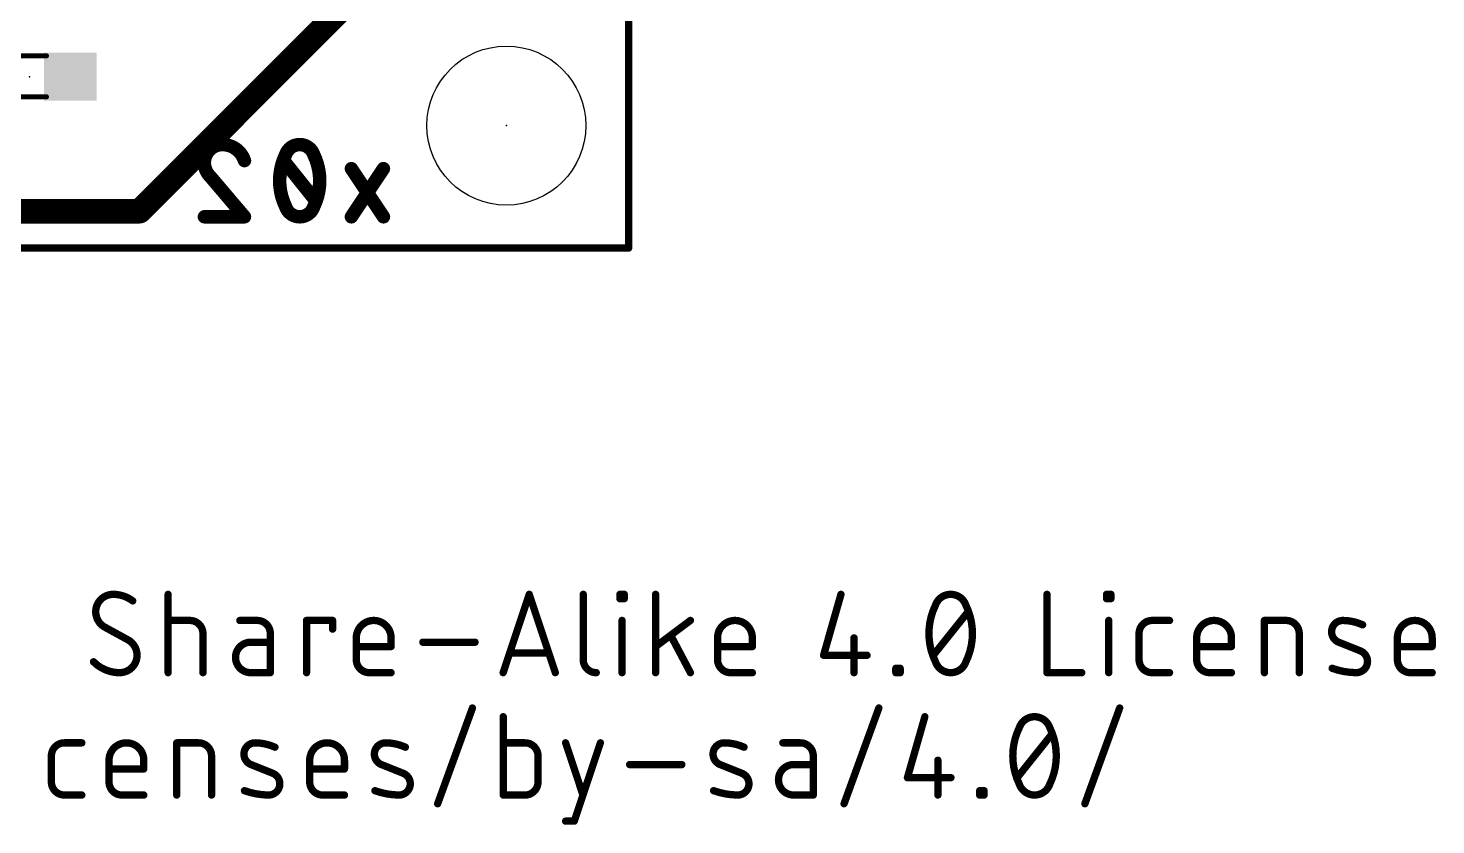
# Model space of a CAD drawing. Extents: x -15.2 to 71.4, y -14.5 to 36.9.
# Drawn here: x 42.14 to 71.38, y -11.97 to 4.56 of the extents above; entities that cross this region are included whole.
import ezdxf

# ---------------------------------------------------------------- set-up
doc = ezdxf.new("R2010")
doc.units = 0
for name, color, linetype in [('1', 12, 'CONTINUOUS'), ('16', 132, 'CONTINUOUS'), ('20', 31, 'CONTINUOUS'), ('23', 53, 'CONTINUOUS'), ('51', 53, 'CONTINUOUS')]:
    doc.layers.add(name, color=color, linetype=linetype)

# ---------------------------------------------------------------- blocks, each defined once
blk = doc.blocks.new('RECT')
blk.add_solid([(-0.5, -0.5), (0.5, -0.5), (-0.5, 0.5), (0.5, 0.5)])

msp = doc.modelspace()

# ---------------------------------------------------------------- linework, layer by layer
at = {"layer": '1'}
for points, const_width in [([(54.61, 34.29), (54.61, 0)], 0.1524), ([(51.308, 7.62), (44.45, 0.762)], 0.508), ([(44.45, 0.762), (12.065, 0.762)], 0.508), ([(54.61, 0), (0, 0)], 0.1524)]:
    msp.add_lwpolyline(points, dxfattribs=dict(at, const_width=const_width))
for points, const_width in [([(44.3602, 0.8518, 1), (44.5398, 0.6722)], 0.254), ([(44.45, 0.635, 1), (44.45, 0.889)], 0.254), ([(54.5719, 0, 1), (54.6481, 0)], 0.0762), ([(54.61, -0.0381, 1), (54.61, 0.0381)], 0.0762)]:
    msp.add_lwpolyline(points, format="xyb", dxfattribs=dict(at, const_width=const_width))
at = {"layer": '16'}
for points, const_width in [([(54.61, 34.29), (54.61, 0)], 0.1524), ([(48.1105, 0.9807), (47.4444, 1.8133)], 0.2794), ([(49.5173, 0.6477), (48.8513, 1.6468)], 0.2794), ([(49.5173, 1.6468), (48.8513, 0.6477)], 0.2794), ([(45.923, 1.4803), (46.6306, 0.6477)], 0.2794), ([(46.6306, 0.6477), (45.7981, 0.6477)], 0.2794), ([(54.61, 0), (0, 0)], 0.1524)]:
    msp.add_lwpolyline(points, dxfattribs=dict(at, const_width=const_width))
for points, const_width in [([(46.1727, 2.1463, 0.4142), (45.7981, 1.7717)], 0.2794), ([(46.6306, 1.8133, 0.3252), (46.1727, 2.1463)], 0.2794), ([(46.1727, 2.2161, 1), (46.1727, 2.0765)], 0.1397), ([(46.1727, 2.0764, 1), (46.1727, 2.2162)], 0.1397), ([(47.4861, 1.9382, 0.1139), (47.3612, 1.397)], 0.2794), ([(47.7775, 2.1463, 0.3205), (47.4861, 1.9382)], 0.2794), ([(47.5489, 1.9076, 1), (47.4233, 1.9688)], 0.1397), ([(48.0689, 1.9382, 0.3205), (47.7775, 2.1463)], 0.2794), ([(47.7775, 2.2161, 1), (47.7775, 2.0765)], 0.1397), ([(47.7775, 2.0765, 1), (47.7775, 2.2161)], 0.1397), ([(48.1937, 1.397, 0.1139), (48.0689, 1.9382)], 0.2794), ([(48.1317, 1.9688, 1), (48.0061, 1.9076)], 0.1397), ([(45.8679, 1.7717, 1), (45.7282, 1.7716)], 0.1397), ([(45.7282, 1.7717, 1), (45.8679, 1.7717)], 0.1397), ([(45.7981, 1.7717, 0.2053), (45.923, 1.4803)], 0.2794), ([(46.5642, 1.7918, 1), (46.6971, 1.8348)], 0.1397), ([(47.499, 1.8569, 1), (47.3899, 1.7696)], 0.1397), ([(47.42, 1.9608, 1), (47.5521, 1.9155)], 0.1397), ([(48.0028, 1.9155, 1), (48.1349, 1.9608)], 0.1397), ([(48.9094, 1.6855, 1), (48.7931, 1.608)], 0.1397), ([(49.5754, 1.608, 1), (49.4592, 1.6855)], 0.1397), ([(45.9762, 1.5255, 1), (45.8697, 1.435)], 0.1397), ([(45.8748, 1.4297, 1), (45.9711, 1.5308)], 0.1397), ([(47.431, 1.397, 1), (47.2913, 1.397)], 0.1397), ([(47.2913, 1.397, 1), (47.431, 1.397)], 0.1397), ([(47.3612, 1.397, 0.1139), (47.4861, 0.8558)], 0.2794), ([(48.0689, 0.8558, 0.1139), (48.1937, 1.397)], 0.2794), ([(48.2636, 1.397, 1), (48.1239, 1.397)], 0.1397), ([(48.1239, 1.397, 1), (48.2636, 1.397)], 0.1397), ([(47.4861, 0.8558, 0.3205), (47.7775, 0.6477)], 0.2794), ([(47.5521, 0.8785, 1), (47.42, 0.8332)], 0.1397), ([(47.4233, 0.8252, 1), (47.5489, 0.8864)], 0.1397), ([(47.7775, 0.6477, 0.3205), (48.0689, 0.8558)], 0.2794), ([(48.0061, 0.8864, 1), (48.1317, 0.8252)], 0.1397), ([(48.1349, 0.8332, 1), (48.0028, 0.8785)], 0.1397), ([(48.056, 0.9371, 1), (48.165, 1.0244)], 0.1397), ([(45.7981, 0.7176, 1), (45.7981, 0.5779)], 0.1397), ([(46.5774, 0.6025, 1), (46.6838, 0.6929)], 0.1397), ([(46.6306, 0.5779, 1), (46.6306, 0.7176)], 0.1397), ([(47.7775, 0.7175, 1), (47.7775, 0.5779)], 0.1397), ([(47.7775, 0.5779, 1), (47.7775, 0.7175)], 0.1397), ([(48.7931, 0.6864, 1), (48.9094, 0.609)], 0.1397), ([(49.4592, 0.609, 1), (49.5754, 0.6864)], 0.1397), ([(54.5719, 0, 1), (54.6481, 0)], 0.0762), ([(54.61, -0.0381, 1), (54.61, 0.0381)], 0.0762)]:
    msp.add_lwpolyline(points, format="xyb", dxfattribs=dict(at, const_width=const_width))
at = {"layer": '20', "const_width": 0.1524}
for points in [[(54.61, 0), (54.61, 34.29)], [(0, 0), (54.61, 0)]]:
    msp.add_lwpolyline(points, dxfattribs=at)
at = {"layer": '20', "const_width": 0.0762}
for points in [[(54.5719, 0, 1), (54.6481, 0)], [(54.61, -0.0381, 1), (54.61, 0.0381)]]:
    msp.add_lwpolyline(points, format="xyb", dxfattribs=at)
at = {"layer": '20'}
msp.add_circle((52.07, 2.54), 1.651, dxfattribs=at)
at = {"layer": '23'}
for p in [(42.164, 3.556), (52.07, 2.54)]:
    msp.add_point(p, dxfattribs=at)
at = {"layer": '51'}
for points, const_width in [([(41.808, 3.988), (42.52, 3.988)], 0.1016), ([(41.808, 3.137), (42.52, 3.137)], 0.1016), ([(45.0454, -8.8138), (45.0454, -7.1882)], 0.1524), ([(52.003, -8.8138), (52.5449, -7.1882)], 0.1524), ([(52.5449, -7.1882), (53.0868, -8.8138)], 0.1524), ([(53.6663, -7.1882), (53.6663, -8.5429)], 0.1524), ([(54.4276, -7.2785), (54.4276, -7.1882)], 0.1524), ([(54.4276, -7.1882), (54.5179, -7.1882)], 0.1524), ([(54.5179, -7.2785), (54.4276, -7.2785)], 0.1524), ([(54.5179, -7.1882), (54.5179, -7.2785)], 0.1524), ([(55.1705, -8.8138), (55.1705, -7.1882)], 0.1524), ([(59.0197, -7.1882), (58.6585, -8.4526)], 0.1524), ([(63.2987, -7.1882), (63.2987, -8.8138)], 0.1524), ([(64.5358, -7.2785), (64.5358, -7.1882)], 0.1524), ([(64.5358, -7.1882), (64.6261, -7.1882)], 0.1524), ([(64.6261, -7.2785), (64.5358, -7.2785)], 0.1524), ([(64.6261, -7.1882), (64.6261, -7.2785)], 0.1524), ([(60.9371, -8.4526), (61.6596, -7.5494)], 0.1524), ([(44.2187, -8.1365), (43.722, -7.8655)], 0.1524), ([(45.0454, -7.7301), (45.497, -7.7301)], 0.1524), ([(46.8964, -7.7301), (46.5352, -7.7301)], 0.1524), ([(47.9196, -8.8138), (47.9196, -7.7301)], 0.1524), ([(47.9196, -7.7301), (48.4615, -7.7301)], 0.1524), ([(48.4615, -7.7301), (48.4615, -7.9107)], 0.1524), ([(54.4728, -8.8138), (54.4728, -7.7301)], 0.1524), ([(55.893, -7.7301), (55.1705, -8.2719)], 0.1524), ([(64.5809, -8.8138), (64.5809, -7.7301)], 0.1524), ([(65.4824, -7.7301), (65.8436, -7.7301)], 0.1524), ([(67.8149, -8.8138), (67.8149, -7.7301)], 0.1524), ([(67.8149, -7.7301), (68.2664, -7.7301)], 0.1524), ([(45.7679, -8.001), (45.7679, -8.8138)], 0.1524), ([(47.1674, -8.1816), (46.761, -8.1816)], 0.1524), ([(47.1674, -8.8138), (47.1674, -8.001)], 0.1524), ([(48.9532, -8.5429), (48.9532, -8.0913)], 0.1524), ([(49.6757, -8.0913), (49.6757, -8.2719)], 0.1524), ([(50.3357, -8.1816), (51.4194, -8.1816)], 0.1524), ([(55.893, -8.8138), (55.4866, -8.0462)], 0.1524), ([(56.4562, -8.5429), (56.4562, -8.0913)], 0.1524), ([(57.1787, -8.0913), (57.1787, -8.2719)], 0.1524), ([(59.2906, -8.0913), (59.2906, -8.8138)], 0.1524), ([(65.2114, -8.5429), (65.2114, -8.001)], 0.1524), ([(66.4081, -8.5429), (66.4081, -8.0913)], 0.1524), ([(67.1306, -8.0913), (67.1306, -8.2719)], 0.1524), ([(68.5374, -8.001), (68.5374, -8.8138)], 0.1524), ([(69.8087, -8.3622), (69.3572, -8.1816)], 0.1524), ([(70.5764, -8.5429), (70.5764, -8.0913)], 0.1524), ([(71.2989, -8.0913), (71.2989, -8.2719)], 0.1524), ([(49.6757, -8.2719), (48.9532, -8.2719)], 0.1524), ([(52.9513, -8.4074), (52.1385, -8.4074)], 0.1524), ([(57.1787, -8.2719), (56.4562, -8.2719)], 0.1524), ([(58.6585, -8.4526), (59.5616, -8.4526)], 0.1524), ([(67.1306, -8.2719), (66.4081, -8.2719)], 0.1524), ([(71.2989, -8.2719), (70.5764, -8.2719)], 0.1524), ([(46.761, -8.8138), (47.1674, -8.8138)], 0.1524), ([(49.6757, -8.8138), (49.2241, -8.8138)], 0.1524), ([(57.1787, -8.8138), (56.7271, -8.8138)], 0.1524), ([(60.1591, -8.8138), (60.1591, -8.7235)], 0.1524), ([(60.1591, -8.7235), (60.2494, -8.7235)], 0.1524), ([(60.2494, -8.8138), (60.1591, -8.8138)], 0.1524), ([(60.2494, -8.7235), (60.2494, -8.8138)], 0.1524), ([(63.2987, -8.8138), (64.0212, -8.8138)], 0.1524), ([(65.8436, -8.8138), (65.4824, -8.8138)], 0.1524), ([(67.1306, -8.8138), (66.679, -8.8138)], 0.1524), ([(71.2989, -8.8138), (70.8473, -8.8138)], 0.1524), ([(50.643, -11.5344), (51.3655, -9.5476)], 0.1524), ([(59.0839, -11.5344), (59.8064, -9.5476)], 0.1524), ([(64.0859, -11.5344), (64.8084, -9.5476)], 0.1524), ([(52.0051, -9.7282), (52.0051, -11.3538)], 0.1524), ([(60.7616, -9.7282), (60.4004, -10.9926)], 0.1524), ([(42.8917, -10.2701), (43.2529, -10.2701)], 0.1524), ([(45.2242, -11.3538), (45.2242, -10.2701)], 0.1524), ([(45.2242, -10.2701), (45.6758, -10.2701)], 0.1524), ([(52.4566, -10.2701), (52.0051, -10.2701)], 0.1524), ([(53.3003, -10.2701), (53.6616, -11.3538)], 0.1524), ([(53.481, -11.8957), (54.0228, -10.2701)], 0.1524), ([(58.1734, -10.2701), (57.8122, -10.2701)], 0.1524), ([(62.6791, -10.9926), (63.4015, -10.0894)], 0.1524), ([(42.6208, -11.0829), (42.6208, -10.541)], 0.1524), ([(45.9467, -10.541), (45.9467, -11.3538)], 0.1524), ([(52.7276, -11.0829), (52.7276, -10.541)], 0.1524), ([(58.4443, -11.3538), (58.4443, -10.541)], 0.1524), ([(43.8174, -11.0829), (43.8174, -10.6313)], 0.1524), ([(44.5399, -10.8119), (43.8174, -10.8119)], 0.1524), ([(44.5399, -10.6313), (44.5399, -10.8119)], 0.1524), ([(47.218, -10.9022), (46.7665, -10.7216)], 0.1524), ([(47.9857, -11.0829), (47.9857, -10.6313)], 0.1524), ([(48.7082, -10.8119), (47.9857, -10.8119)], 0.1524), ([(48.7082, -10.6313), (48.7082, -10.8119)], 0.1524), ([(49.9275, -10.9022), (49.4759, -10.7216)], 0.1524), ([(54.6307, -10.7216), (55.7145, -10.7216)], 0.1524), ([(56.9615, -10.9022), (56.5099, -10.7216)], 0.1524), ([(58.4443, -10.7216), (58.0379, -10.7216)], 0.1524), ([(61.0326, -10.6313), (61.0326, -11.3538)], 0.1524), ([(60.4004, -10.9926), (61.3035, -10.9926)], 0.1524), ([(43.2529, -11.3538), (42.8917, -11.3538)], 0.1524), ([(44.5399, -11.3538), (44.0883, -11.3538)], 0.1524), ([(48.7082, -11.3538), (48.2567, -11.3538)], 0.1524), ([(52.0051, -11.3538), (52.4566, -11.3538)], 0.1524), ([(58.0379, -11.3538), (58.4443, -11.3538)], 0.1524), ([(61.901, -11.3538), (61.901, -11.2635)], 0.1524), ([(61.901, -11.2635), (61.9913, -11.2635)], 0.1524), ([(61.9913, -11.3538), (61.901, -11.3538)], 0.1524), ([(61.9913, -11.2635), (61.9913, -11.3538)], 0.1524), ([(53.3003, -11.8957), (53.481, -11.8957)], 0.1524)]:
    msp.add_lwpolyline(points, dxfattribs=dict(at, const_width=const_width))
for points, const_width in [([(42.52, 3.9626, 1), (42.52, 4.0134)], 0.0508), ([(42.52, 3.1116, 1), (42.52, 3.1624)], 0.0508), ([(43.9026, -7.1882, 0.4142), (43.5413, -7.5494)], 0.1524), ([(44.309, -7.3237, 0.1623), (43.9026, -7.1882)], 0.1524), ([(43.9026, -7.1501, 1), (43.9026, -7.2263)], 0.0762), ([(43.9026, -7.2263, 1), (43.9026, -7.1501)], 0.0762), ([(44.2861, -7.3541, 1), (44.3318, -7.2932)], 0.0762), ([(45.0835, -7.1882, 1), (45.0073, -7.1882)], 0.0762), ([(52.5811, -7.1762, 1), (52.5088, -7.2002)], 0.0762), ([(52.5811, -7.2002, 1), (52.5088, -7.1762)], 0.0762), ([(53.7044, -7.1882, 1), (53.6282, -7.1882)], 0.0762), ([(54.4657, -7.1882, 1), (54.3895, -7.1882)], 0.0762), ([(54.4276, -7.1501, 1), (54.4276, -7.2263)], 0.0762), ([(54.4276, -7.2404, 1), (54.4276, -7.3166)], 0.0762), ([(54.3895, -7.2785, 1), (54.4657, -7.2785)], 0.0762), ([(54.556, -7.1882, 1), (54.4798, -7.1882)], 0.0762), ([(54.4798, -7.2785, 1), (54.556, -7.2785)], 0.0762), ([(54.5179, -7.2263, 1), (54.5179, -7.1501)], 0.0762), ([(54.5179, -7.3166, 1), (54.5179, -7.2404)], 0.0762), ([(55.2086, -7.1882, 1), (55.1324, -7.1882)], 0.0762), ([(59.0563, -7.1987, 1), (58.9831, -7.1777)], 0.0762), ([(61.2984, -7.1882, 0.3205), (60.9823, -7.414)], 0.1524), ([(61.6145, -7.414, 0.3205), (61.2984, -7.1882)], 0.1524), ([(61.2984, -7.1501, 1), (61.2984, -7.2263)], 0.0762), ([(61.2984, -7.2263, 1), (61.2984, -7.1501)], 0.0762), ([(63.3368, -7.1882, 1), (63.2606, -7.1882)], 0.0762), ([(64.5739, -7.1882, 1), (64.4977, -7.1882)], 0.0762), ([(64.5358, -7.1501, 1), (64.5358, -7.2263)], 0.0762), ([(64.5358, -7.2404, 1), (64.5358, -7.3166)], 0.0762), ([(64.4977, -7.2785, 1), (64.5739, -7.2785)], 0.0762), ([(64.6642, -7.1882, 1), (64.588, -7.1882)], 0.0762), ([(64.588, -7.2785, 1), (64.6642, -7.2785)], 0.0762), ([(64.6261, -7.2263, 1), (64.6261, -7.1501)], 0.0762), ([(64.6261, -7.3166, 1), (64.6261, -7.2404)], 0.0762), ([(43.5413, -7.5494, 0.2656), (43.722, -7.8655)], 0.1524), ([(43.5794, -7.5494, 1), (43.5032, -7.5494)], 0.0762), ([(43.5032, -7.5494, 1), (43.5794, -7.5494)], 0.0762), ([(60.9823, -7.414, 0.1139), (60.8468, -8.001)], 0.1524), ([(60.9463, -7.4016, 1), (61.0183, -7.4263)], 0.0762), ([(61.0166, -7.4307, 1), (60.9481, -7.3973)], 0.0762), ([(61.6487, -7.3973, 1), (61.5802, -7.4307)], 0.0762), ([(61.7499, -8.001, 0.1139), (61.6145, -7.414)], 0.1524), ([(61.5784, -7.4263, 1), (61.6505, -7.4016)], 0.0762), ([(61.6894, -7.5732, 1), (61.6299, -7.5256)], 0.0762), ([(43.7402, -7.8321, 1), (43.7037, -7.899)], 0.0762), ([(43.7026, -7.8984, 1), (43.7413, -7.8327)], 0.0762), ([(45.0454, -7.692, 1), (45.0454, -7.7682)], 0.0762), ([(45.7679, -8.001, 0.4142), (45.497, -7.7301)], 0.1524), ([(45.497, -7.692, 1), (45.497, -7.7682)], 0.0762), ([(45.497, -7.7682, 1), (45.497, -7.692)], 0.0762), ([(46.5352, -7.692, 1), (46.5352, -7.7682)], 0.0762), ([(47.1674, -8.001, 0.4142), (46.8964, -7.7301)], 0.1524), ([(46.8964, -7.692, 1), (46.8964, -7.7682)], 0.0762), ([(46.8964, -7.7682, 1), (46.8964, -7.692)], 0.0762), ([(47.9577, -7.7301, 1), (47.8815, -7.7301)], 0.0762), ([(47.9196, -7.692, 1), (47.9196, -7.7682)], 0.0762), ([(48.4996, -7.7301, 1), (48.4234, -7.7301)], 0.0762), ([(48.4234, -7.9107, 1), (48.4996, -7.9107)], 0.0762), ([(48.4615, -7.7682, 1), (48.4615, -7.692)], 0.0762), ([(49.6757, -8.0913, 1), (48.9532, -8.0913)], 0.1524), ([(54.5109, -7.7301, 1), (54.4347, -7.7301)], 0.0762), ([(55.9158, -7.7605, 1), (55.8701, -7.6996)], 0.0762), ([(57.1787, -8.0913, 1), (56.4562, -8.0913)], 0.1524), ([(64.619, -7.7301, 1), (64.5428, -7.7301)], 0.0762), ([(65.4824, -7.7301, 0.4142), (65.2114, -8.001)], 0.1524), ([(65.4824, -7.692, 1), (65.4824, -7.7682)], 0.0762), ([(65.4824, -7.7682, 1), (65.4824, -7.692)], 0.0762), ([(65.8436, -7.7682, 1), (65.8436, -7.692)], 0.0762), ([(67.1306, -8.0913, 1), (66.4081, -8.0913)], 0.1524), ([(67.853, -7.7301, 1), (67.7768, -7.7301)], 0.0762), ([(67.8149, -7.692, 1), (67.8149, -7.7682)], 0.0762), ([(68.5374, -8.001, 0.4142), (68.2664, -7.7301)], 0.1524), ([(68.2664, -7.692, 1), (68.2664, -7.7682)], 0.0762), ([(68.2664, -7.7682, 1), (68.2664, -7.692)], 0.0762), ([(69.4475, -7.7301, 0.8318), (69.3572, -8.1816)], 0.1524), ([(69.448, -7.692, 1), (69.4469, -7.7682)], 0.0762), ([(69.8539, -7.8204, 0.1026), (69.4475, -7.7301)], 0.1524), ([(69.4469, -7.7682, 1), (69.448, -7.692)], 0.0762), ([(69.8382, -7.8551, 1), (69.8695, -7.7856)], 0.0762), ([(71.2989, -8.0913, 1), (70.5764, -8.0913)], 0.1524), ([(44.238, -8.1036, 1), (44.1993, -8.1693)], 0.0762), ([(44.3993, -8.4526, 0.2656), (44.2187, -8.1365)], 0.1524), ([(44.2004, -8.1699, 1), (44.2369, -8.103)], 0.0762), ([(45.806, -8.001, 1), (45.7298, -8.001)], 0.0762), ([(45.7298, -8.001, 1), (45.806, -8.001)], 0.0762), ([(46.761, -8.1816, 1), (46.761, -8.8138)], 0.1524), ([(46.761, -8.1435, 1), (46.761, -8.2197)], 0.0762), ([(46.761, -8.2197, 1), (46.761, -8.1435)], 0.0762), ([(47.2055, -8.001, 1), (47.1293, -8.001)], 0.0762), ([(47.1293, -8.001, 1), (47.2055, -8.001)], 0.0762), ([(47.1674, -8.2197, 1), (47.1674, -8.1435)], 0.0762), ([(48.9913, -8.0913, 1), (48.9151, -8.0913)], 0.0762), ([(48.9151, -8.0913, 1), (48.9913, -8.0913)], 0.0762), ([(49.7138, -8.0913, 1), (49.6376, -8.0913)], 0.0762), ([(49.6376, -8.0913, 1), (49.7138, -8.0913)], 0.0762), ([(50.3357, -8.1435, 1), (50.3357, -8.2197)], 0.0762), ([(51.4194, -8.2197, 1), (51.4194, -8.1435)], 0.0762), ([(55.5202, -8.0283, 1), (55.4529, -8.064)], 0.0762), ([(56.4943, -8.0913, 1), (56.4181, -8.0913)], 0.0762), ([(56.4181, -8.0913, 1), (56.4943, -8.0913)], 0.0762), ([(57.2168, -8.0913, 1), (57.1406, -8.0913)], 0.0762), ([(57.1406, -8.0913, 1), (57.2168, -8.0913)], 0.0762), ([(59.3287, -8.0913, 1), (59.2525, -8.0913)], 0.0762), ([(60.8468, -8.001, 0.1139), (60.9823, -8.588)], 0.1524), ([(60.8849, -8.001, 1), (60.8087, -8.001)], 0.0762), ([(60.8087, -8.001, 1), (60.8849, -8.001)], 0.0762), ([(61.6145, -8.588, 0.1139), (61.7499, -8.001)], 0.1524), ([(61.788, -8.001, 1), (61.7118, -8.001)], 0.0762), ([(61.7118, -8.001, 1), (61.788, -8.001)], 0.0762), ([(65.2495, -8.001, 1), (65.1733, -8.001)], 0.0762), ([(65.1733, -8.001, 1), (65.2495, -8.001)], 0.0762), ([(66.4462, -8.0913, 1), (66.37, -8.0913)], 0.0762), ([(66.37, -8.0913, 1), (66.4462, -8.0913)], 0.0762), ([(67.1687, -8.0913, 1), (67.0925, -8.0913)], 0.0762), ([(67.0925, -8.0913, 1), (67.1687, -8.0913)], 0.0762), ([(68.5755, -8.001, 1), (68.4993, -8.001)], 0.0762), ([(68.4993, -8.001, 1), (68.5755, -8.001)], 0.0762), ([(69.3713, -8.1463, 1), (69.343, -8.217)], 0.0762), ([(69.343, -8.217, 1), (69.3713, -8.1462)], 0.0762), ([(70.6145, -8.0913, 1), (70.5383, -8.0913)], 0.0762), ([(70.5383, -8.0913, 1), (70.6145, -8.0913)], 0.0762), ([(71.337, -8.0913, 1), (71.2608, -8.0913)], 0.0762), ([(71.2608, -8.0913, 1), (71.337, -8.0913)], 0.0762), ([(44.0381, -8.8138, 0.4142), (44.3993, -8.4526)], 0.1524), ([(44.4374, -8.4526, 1), (44.3612, -8.4526)], 0.0762), ([(44.3612, -8.4526, 1), (44.4374, -8.4526)], 0.0762), ([(48.9532, -8.2338, 1), (48.9532, -8.31)], 0.0762), ([(48.9532, -8.5429, 0.4142), (49.2241, -8.8138)], 0.1524), ([(48.9913, -8.5429, 1), (48.9151, -8.5429)], 0.0762), ([(49.6376, -8.2719, 1), (49.7138, -8.2719)], 0.0762), ([(49.6757, -8.31, 1), (49.6757, -8.2338)], 0.0762), ([(52.1385, -8.3693, 1), (52.1385, -8.4455)], 0.0762), ([(52.9513, -8.4455, 1), (52.9513, -8.3693)], 0.0762), ([(53.6663, -8.5429, 0.4142), (53.9372, -8.8138)], 0.1524), ([(53.7044, -8.5429, 1), (53.6282, -8.5429)], 0.0762), ([(55.1476, -8.2415, 1), (55.1933, -8.3024)], 0.0762), ([(56.4562, -8.2338, 1), (56.4562, -8.31)], 0.0762), ([(56.4562, -8.5429, 0.4142), (56.7271, -8.8138)], 0.1524), ([(56.4943, -8.5429, 1), (56.4181, -8.5429)], 0.0762), ([(57.1406, -8.2719, 1), (57.2168, -8.2719)], 0.0762), ([(57.1787, -8.31, 1), (57.1787, -8.2338)], 0.0762), ([(58.6218, -8.4421, 1), (58.6951, -8.463)], 0.0762), ([(58.6585, -8.4145, 1), (58.6585, -8.4907)], 0.0762), ([(59.5616, -8.4907, 1), (59.5616, -8.4145)], 0.0762), ([(60.9074, -8.4288, 1), (60.9669, -8.4764)], 0.0762), ([(65.2114, -8.5429, 0.4142), (65.4824, -8.8138)], 0.1524), ([(65.2495, -8.5429, 1), (65.1733, -8.5429)], 0.0762), ([(66.4081, -8.2338, 1), (66.4081, -8.31)], 0.0762), ([(66.4081, -8.5429, 0.4142), (66.679, -8.8138)], 0.1524), ([(66.4462, -8.5429, 1), (66.37, -8.5429)], 0.0762), ([(67.0925, -8.2719, 1), (67.1687, -8.2719)], 0.0762), ([(67.1306, -8.31, 1), (67.1306, -8.2338)], 0.0762), ([(69.7184, -8.8138, 0.8318), (69.8087, -8.3622)], 0.1524), ([(69.8229, -8.3269, 1), (69.7946, -8.3976)], 0.0762), ([(69.7946, -8.3976, 1), (69.8229, -8.3269)], 0.0762), ([(70.5764, -8.2338, 1), (70.5764, -8.31)], 0.0762), ([(70.5764, -8.5429, 0.4142), (70.8473, -8.8138)], 0.1524), ([(70.6145, -8.5429, 1), (70.5383, -8.5429)], 0.0762), ([(71.2608, -8.2719, 1), (71.337, -8.2719)], 0.0762), ([(71.2989, -8.31, 1), (71.2989, -8.2338)], 0.0762), ([(43.5232, -8.5612, 1), (43.4691, -8.6149)], 0.0762), ([(43.4962, -8.588, 0.2), (44.0381, -8.8138)], 0.1524), ([(44.0381, -8.7757, 1), (44.0381, -8.8519)], 0.0762), ([(44.0381, -8.8519, 1), (44.0381, -8.7757)], 0.0762), ([(46.761, -8.7757, 1), (46.761, -8.8519)], 0.0762), ([(46.761, -8.8519, 1), (46.761, -8.7757)], 0.0762), ([(47.1674, -8.8519, 1), (47.1674, -8.7757)], 0.0762), ([(48.9151, -8.5429, 1), (48.9913, -8.5429)], 0.0762), ([(49.2241, -8.7757, 1), (49.2241, -8.8519)], 0.0762), ([(49.2241, -8.8519, 1), (49.2241, -8.7757)], 0.0762), ([(49.6757, -8.8519, 1), (49.6757, -8.7757)], 0.0762), ([(51.9669, -8.8018, 1), (52.0392, -8.8258)], 0.0762), ([(53.0506, -8.8258, 1), (53.1229, -8.8018)], 0.0762), ([(53.6282, -8.5429, 1), (53.7044, -8.5429)], 0.0762), ([(53.9372, -8.8519, 1), (53.9372, -8.7757)], 0.0762), ([(55.8593, -8.8316, 1), (55.9266, -8.796)], 0.0762), ([(56.4181, -8.5429, 1), (56.4943, -8.5429)], 0.0762), ([(56.7271, -8.7757, 1), (56.7271, -8.8519)], 0.0762), ([(56.7271, -8.8519, 1), (56.7271, -8.7757)], 0.0762), ([(57.1787, -8.8519, 1), (57.1787, -8.7757)], 0.0762), ([(60.1972, -8.7235, 1), (60.121, -8.7235)], 0.0762), ([(60.1591, -8.6854, 1), (60.1591, -8.7616)], 0.0762), ([(60.1591, -8.7757, 1), (60.1591, -8.8519)], 0.0762), ([(60.2875, -8.7235, 1), (60.2113, -8.7235)], 0.0762), ([(60.2494, -8.7616, 1), (60.2494, -8.6854)], 0.0762), ([(60.2494, -8.8519, 1), (60.2494, -8.7757)], 0.0762), ([(60.9823, -8.588, 0.3205), (61.2984, -8.8138)], 0.1524), ([(61.0183, -8.5757, 1), (60.9463, -8.6004)], 0.0762), ([(60.9481, -8.6047, 1), (61.0166, -8.5713)], 0.0762), ([(61.2984, -8.8138, 0.3205), (61.6145, -8.588)], 0.1524), ([(61.2984, -8.7757, 1), (61.2984, -8.8519)], 0.0762), ([(61.2984, -8.8519, 1), (61.2984, -8.7757)], 0.0762), ([(61.5802, -8.5713, 1), (61.6487, -8.6047)], 0.0762), ([(61.6505, -8.6004, 1), (61.5784, -8.5757)], 0.0762), ([(63.2987, -8.7757, 1), (63.2987, -8.8519)], 0.0762), ([(64.0212, -8.8519, 1), (64.0212, -8.7757)], 0.0762), ([(65.1733, -8.5429, 1), (65.2495, -8.5429)], 0.0762), ([(65.4824, -8.7757, 1), (65.4824, -8.8519)], 0.0762), ([(65.4824, -8.8519, 1), (65.4824, -8.7757)], 0.0762), ([(65.8436, -8.8519, 1), (65.8436, -8.7757)], 0.0762), ([(66.37, -8.5429, 1), (66.4462, -8.5429)], 0.0762), ([(66.679, -8.7757, 1), (66.679, -8.8519)], 0.0762), ([(66.679, -8.8519, 1), (66.679, -8.7757)], 0.0762), ([(67.1306, -8.8519, 1), (67.1306, -8.7757)], 0.0762), ([(69.2346, -8.6876, 1), (69.2088, -8.7593)], 0.0762), ([(69.2217, -8.7235, 0.083), (69.7184, -8.8138)], 0.1524), ([(69.7189, -8.7757, 1), (69.7179, -8.8519)], 0.0762), ([(69.7179, -8.8519, 1), (69.7189, -8.7757)], 0.0762), ([(70.5383, -8.5429, 1), (70.6145, -8.5429)], 0.0762), ([(70.8473, -8.7757, 1), (70.8473, -8.8519)], 0.0762), ([(70.8473, -8.8519, 1), (70.8473, -8.7757)], 0.0762), ([(71.2989, -8.8519, 1), (71.2989, -8.7757)], 0.0762), ([(45.0073, -8.8138, 1), (45.0835, -8.8138)], 0.0762), ([(45.7298, -8.8138, 1), (45.806, -8.8138)], 0.0762), ([(47.1293, -8.8138, 1), (47.2055, -8.8138)], 0.0762), ([(47.8815, -8.8138, 1), (47.9577, -8.8138)], 0.0762), ([(54.4347, -8.8138, 1), (54.5109, -8.8138)], 0.0762), ([(55.1324, -8.8138, 1), (55.2086, -8.8138)], 0.0762), ([(59.2525, -8.8138, 1), (59.3287, -8.8138)], 0.0762), ([(60.121, -8.8138, 1), (60.1972, -8.8138)], 0.0762), ([(60.2113, -8.8138, 1), (60.2875, -8.8138)], 0.0762), ([(63.2606, -8.8138, 1), (63.3368, -8.8138)], 0.0762), ([(64.5428, -8.8138, 1), (64.619, -8.8138)], 0.0762), ([(67.7768, -8.8138, 1), (67.853, -8.8138)], 0.0762), ([(68.4993, -8.8138, 1), (68.5755, -8.8138)], 0.0762), ([(51.4013, -9.5606, 1), (51.3297, -9.5346)], 0.0762), ([(59.8422, -9.5606, 1), (59.7706, -9.5346)], 0.0762), ([(64.8442, -9.5606, 1), (64.7725, -9.5346)], 0.0762), ([(52.0432, -9.7282, 1), (51.967, -9.7282)], 0.0762), ([(60.7983, -9.7387, 1), (60.725, -9.7177)], 0.0762), ([(62.7242, -9.954, 0.1139), (62.5887, -10.541)], 0.1524), ([(63.0403, -9.7282, 0.3205), (62.7242, -9.954)], 0.1524), ([(62.6882, -9.9416, 1), (62.7603, -9.9663)], 0.0762), ([(62.7585, -9.9707, 1), (62.69, -9.9373)], 0.0762), ([(63.3564, -9.954, 0.3205), (63.0403, -9.7282)], 0.1524), ([(63.0403, -9.6901, 1), (63.0403, -9.7663)], 0.0762), ([(63.0403, -9.7663, 1), (63.0403, -9.6901)], 0.0762), ([(63.3906, -9.9373, 1), (63.3221, -9.9707)], 0.0762), ([(63.4919, -10.541, 0.1139), (63.3564, -9.954)], 0.1524), ([(63.3203, -9.9663, 1), (63.3924, -9.9416)], 0.0762), ([(42.8917, -10.2701, 0.4142), (42.6208, -10.541)], 0.1524), ([(42.8917, -10.232, 1), (42.8917, -10.3082)], 0.0762), ([(42.8917, -10.3082, 1), (42.8917, -10.232)], 0.0762), ([(43.2529, -10.3082, 1), (43.2529, -10.232)], 0.0762), ([(44.5399, -10.6313, 1), (43.8174, -10.6313)], 0.1524), ([(45.2623, -10.2701, 1), (45.1861, -10.2701)], 0.0762), ([(45.2242, -10.232, 1), (45.2242, -10.3082)], 0.0762), ([(45.9467, -10.541, 0.4142), (45.6758, -10.2701)], 0.1524), ([(45.6758, -10.232, 1), (45.6758, -10.3082)], 0.0762), ([(45.6758, -10.3082, 1), (45.6758, -10.232)], 0.0762), ([(46.8568, -10.2701, 0.8318), (46.7665, -10.7216)], 0.1524), ([(46.8573, -10.232, 1), (46.8562, -10.3082)], 0.0762), ([(47.2632, -10.3604, 0.1026), (46.8568, -10.2701)], 0.1524), ([(46.8562, -10.3082, 1), (46.8573, -10.232)], 0.0762), ([(48.7082, -10.6313, 1), (47.9857, -10.6313)], 0.1524), ([(49.5662, -10.2701, 0.8318), (49.4759, -10.7216)], 0.1524), ([(49.9726, -10.3604, 0.1026), (49.5662, -10.2701)], 0.1524), ([(49.5668, -10.232, 1), (49.5657, -10.3082)], 0.0762), ([(49.5657, -10.3082, 1), (49.5668, -10.232)], 0.0762), ([(52.0051, -10.232, 1), (52.0051, -10.3082)], 0.0762), ([(52.7276, -10.541, 0.4142), (52.4566, -10.2701)], 0.1524), ([(52.4566, -10.232, 1), (52.4566, -10.3082)], 0.0762), ([(52.4566, -10.3082, 1), (52.4566, -10.232)], 0.0762), ([(53.3365, -10.258, 1), (53.2642, -10.2821)], 0.0762), ([(54.059, -10.2821, 1), (53.9867, -10.258)], 0.0762), ([(56.6002, -10.2701, 0.8318), (56.5099, -10.7216)], 0.1524), ([(57.0066, -10.3604, 0.1026), (56.6002, -10.2701)], 0.1524), ([(56.6008, -10.232, 1), (56.5997, -10.3082)], 0.0762), ([(56.5997, -10.3082, 1), (56.6008, -10.232)], 0.0762), ([(57.8122, -10.232, 1), (57.8122, -10.3082)], 0.0762), ([(58.4443, -10.541, 0.4142), (58.1734, -10.2701)], 0.1524), ([(58.1734, -10.232, 1), (58.1734, -10.3082)], 0.0762), ([(58.1734, -10.3082, 1), (58.1734, -10.232)], 0.0762), ([(63.4313, -10.1132, 1), (63.3718, -10.0656)], 0.0762), ([(42.6589, -10.541, 1), (42.5827, -10.541)], 0.0762), ([(42.5827, -10.541, 1), (42.6589, -10.541)], 0.0762), ([(45.9848, -10.541, 1), (45.9086, -10.541)], 0.0762), ([(45.9086, -10.541, 1), (45.9848, -10.541)], 0.0762), ([(47.2476, -10.3951, 1), (47.2788, -10.3256)], 0.0762), ([(49.957, -10.3951, 1), (49.9882, -10.3256)], 0.0762), ([(52.7657, -10.541, 1), (52.6895, -10.541)], 0.0762), ([(52.6895, -10.541, 1), (52.7657, -10.541)], 0.0762), ([(56.991, -10.3951, 1), (57.0223, -10.3256)], 0.0762), ([(58.4824, -10.541, 1), (58.4062, -10.541)], 0.0762), ([(58.4062, -10.541, 1), (58.4824, -10.541)], 0.0762), ([(62.5887, -10.541, 0.1139), (62.7242, -11.128)], 0.1524), ([(62.6268, -10.541, 1), (62.5506, -10.541)], 0.0762), ([(62.5506, -10.541, 1), (62.6268, -10.541)], 0.0762), ([(63.3564, -11.128, 0.1139), (63.4919, -10.541)], 0.1524), ([(63.53, -10.541, 1), (63.4538, -10.541)], 0.0762), ([(63.4538, -10.541, 1), (63.53, -10.541)], 0.0762), ([(43.8555, -10.6313, 1), (43.7793, -10.6313)], 0.0762), ([(43.7793, -10.6313, 1), (43.8555, -10.6313)], 0.0762), ([(43.8174, -10.7738, 1), (43.8174, -10.85)], 0.0762), ([(44.578, -10.6313, 1), (44.5018, -10.6313)], 0.0762), ([(44.5018, -10.6313, 1), (44.578, -10.6313)], 0.0762), ([(44.5018, -10.8119, 1), (44.578, -10.8119)], 0.0762), ([(44.5399, -10.85, 1), (44.5399, -10.7738)], 0.0762), ([(46.7806, -10.6863, 1), (46.7523, -10.757)], 0.0762), ([(46.7523, -10.757, 1), (46.7806, -10.6862)], 0.0762), ([(48.0238, -10.6313, 1), (47.9476, -10.6313)], 0.0762), ([(47.9476, -10.6313, 1), (48.0238, -10.6313)], 0.0762), ([(47.9857, -10.7738, 1), (47.9857, -10.85)], 0.0762), ([(48.7463, -10.6313, 1), (48.6701, -10.6313)], 0.0762), ([(48.6701, -10.6313, 1), (48.7463, -10.6313)], 0.0762), ([(48.6701, -10.8119, 1), (48.7463, -10.8119)], 0.0762), ([(48.7082, -10.85, 1), (48.7082, -10.7738)], 0.0762), ([(49.49, -10.6863, 1), (49.4617, -10.757)], 0.0762), ([(49.4617, -10.757, 1), (49.49, -10.6862)], 0.0762), ([(54.6307, -10.6835, 1), (54.6307, -10.7597)], 0.0762), ([(55.7145, -10.7597, 1), (55.7145, -10.6835)], 0.0762), ([(56.5241, -10.6863, 1), (56.4958, -10.757)], 0.0762), ([(56.4958, -10.757, 1), (56.5241, -10.6862)], 0.0762), ([(58.0379, -10.7216, 1), (58.0379, -11.3538)], 0.1524), ([(58.0379, -10.6835, 1), (58.0379, -10.7597)], 0.0762), ([(58.0379, -10.7597, 1), (58.0379, -10.6835)], 0.0762), ([(58.4443, -10.7597, 1), (58.4443, -10.6835)], 0.0762), ([(61.0707, -10.6313, 1), (60.9945, -10.6313)], 0.0762), ([(42.6208, -11.0829, 0.4142), (42.8917, -11.3538)], 0.1524), ([(42.6589, -11.0829, 1), (42.5827, -11.0829)], 0.0762), ([(42.5827, -11.0829, 1), (42.6589, -11.0829)], 0.0762), ([(43.8174, -11.0829, 0.4142), (44.0883, -11.3538)], 0.1524), ([(43.8555, -11.0829, 1), (43.7793, -11.0829)], 0.0762), ([(43.7793, -11.0829, 1), (43.8555, -11.0829)], 0.0762), ([(47.1277, -11.3538, 0.8318), (47.218, -10.9022)], 0.1524), ([(47.2322, -10.8669, 1), (47.2039, -10.9376)], 0.0762), ([(47.2039, -10.9376, 1), (47.2322, -10.8669)], 0.0762), ([(47.9857, -11.0829, 0.4142), (48.2567, -11.3538)], 0.1524), ([(48.0238, -11.0829, 1), (47.9476, -11.0829)], 0.0762), ([(47.9476, -11.0829, 1), (48.0238, -11.0829)], 0.0762), ([(49.8371, -11.3538, 0.8318), (49.9275, -10.9022)], 0.1524), ([(49.9416, -10.8669, 1), (49.9133, -10.9376)], 0.0762), ([(49.9133, -10.9376, 1), (49.9416, -10.8669)], 0.0762), ([(52.4566, -11.3538, 0.4142), (52.7276, -11.0829)], 0.1524), ([(52.7656, -11.0829, 1), (52.6895, -11.0829)], 0.0762), ([(52.6895, -11.0829, 1), (52.7657, -11.0829)], 0.0762), ([(56.8712, -11.3538, 0.8318), (56.9615, -10.9022)], 0.1524), ([(56.9756, -10.8669, 1), (56.9473, -10.9376)], 0.0762), ([(56.9473, -10.9376, 1), (56.9756, -10.8669)], 0.0762), ([(60.3637, -10.9821, 1), (60.437, -11.003)], 0.0762), ([(60.4004, -10.9545, 1), (60.4004, -11.0307)], 0.0762), ([(61.3035, -11.0307, 1), (61.3035, -10.9545)], 0.0762), ([(62.6493, -10.9688, 1), (62.7088, -11.0164)], 0.0762), ([(62.7242, -11.128, 0.3205), (63.0403, -11.3538)], 0.1524), ([(62.7603, -11.1157, 1), (62.6882, -11.1404)], 0.0762), ([(62.69, -11.1447, 1), (62.7585, -11.1113)], 0.0762), ([(63.0403, -11.3538, 0.3205), (63.3564, -11.128)], 0.1524), ([(63.3221, -11.1113, 1), (63.3906, -11.1447)], 0.0762), ([(63.3924, -11.1404, 1), (63.3204, -11.1157)], 0.0762), ([(42.8917, -11.3157, 1), (42.8917, -11.3919)], 0.0762), ([(42.8917, -11.3919, 1), (42.8917, -11.3157)], 0.0762), ([(43.2529, -11.3919, 1), (43.2529, -11.3157)], 0.0762), ([(44.0883, -11.3157, 1), (44.0883, -11.3919)], 0.0762), ([(44.0883, -11.3919, 1), (44.0883, -11.3157)], 0.0762), ([(44.5399, -11.3919, 1), (44.5399, -11.3157)], 0.0762), ([(45.1861, -11.3538, 1), (45.2623, -11.3538)], 0.0762), ([(45.9086, -11.3538, 1), (45.9848, -11.3538)], 0.0762), ([(46.6439, -11.2276, 1), (46.6181, -11.2993)], 0.0762), ([(46.631, -11.2635, 0.083), (47.1277, -11.3538)], 0.1524), ([(47.1283, -11.3157, 1), (47.1272, -11.3919)], 0.0762), ([(47.1272, -11.3919, 1), (47.1283, -11.3157)], 0.0762), ([(48.2567, -11.3157, 1), (48.2567, -11.3919)], 0.0762), ([(48.2567, -11.3919, 1), (48.2567, -11.3157)], 0.0762), ([(48.7082, -11.3919, 1), (48.7082, -11.3157)], 0.0762), ([(49.3533, -11.2276, 1), (49.3275, -11.2993)], 0.0762), ([(49.3404, -11.2635, 0.083), (49.8371, -11.3538)], 0.1524), ([(49.8377, -11.3157, 1), (49.8366, -11.3919)], 0.0762), ([(49.8366, -11.3919, 1), (49.8377, -11.3157)], 0.0762), ([(52.0051, -11.3157, 1), (52.0051, -11.3919)], 0.0762), ([(51.967, -11.3538, 1), (52.0432, -11.3538)], 0.0762), ([(52.4566, -11.3157, 1), (52.4566, -11.3919)], 0.0762), ([(52.4566, -11.3919, 1), (52.4566, -11.3157)], 0.0762), ([(53.6254, -11.3658, 1), (53.6977, -11.3418)], 0.0762), ([(56.3874, -11.2276, 1), (56.3616, -11.2993)], 0.0762), ([(56.3745, -11.2635, 0.083), (56.8712, -11.3538)], 0.1524), ([(56.8717, -11.3157, 1), (56.8706, -11.3919)], 0.0762), ([(56.8706, -11.3919, 1), (56.8717, -11.3157)], 0.0762), ([(58.0379, -11.3157, 1), (58.0379, -11.3919)], 0.0762), ([(58.0379, -11.3919, 1), (58.0379, -11.3157)], 0.0762), ([(58.4062, -11.3538, 1), (58.4824, -11.3538)], 0.0762), ([(58.4443, -11.3919, 1), (58.4443, -11.3157)], 0.0762), ([(60.9945, -11.3538, 1), (61.0707, -11.3538)], 0.0762), ([(61.9391, -11.2635, 1), (61.8629, -11.2635)], 0.0762), ([(61.901, -11.2254, 1), (61.901, -11.3016)], 0.0762), ([(61.901, -11.3157, 1), (61.901, -11.3919)], 0.0762), ([(61.8629, -11.3538, 1), (61.9391, -11.3538)], 0.0762), ([(62.0294, -11.2635, 1), (61.9532, -11.2635)], 0.0762), ([(61.9532, -11.3538, 1), (62.0294, -11.3538)], 0.0762), ([(61.9913, -11.3016, 1), (61.9913, -11.2254)], 0.0762), ([(61.9913, -11.3919, 1), (61.9913, -11.3157)], 0.0762), ([(63.0403, -11.3157, 1), (63.0403, -11.3919)], 0.0762), ([(63.0403, -11.3919, 1), (63.0403, -11.3157)], 0.0762), ([(50.6072, -11.5214, 1), (50.6788, -11.5474)], 0.0762), ([(59.0481, -11.5214, 1), (59.1197, -11.5474)], 0.0762), ([(64.0501, -11.5214, 1), (64.1217, -11.5474)], 0.0762), ([(53.3003, -11.8576, 1), (53.3003, -11.9338)], 0.0762), ([(53.4448, -11.8836, 1), (53.5171, -11.9077)], 0.0762), ([(53.481, -11.9338, 1), (53.481, -11.8576)], 0.0762)]:
    msp.add_lwpolyline(points, format="xyb", dxfattribs=dict(at, const_width=const_width))

# ---------------------------------------------------------------- block references
at = {"layer": '1', "xscale": 1.1}
msp.add_blockref('RECT', (43.014, 3.556), dxfattribs=at)
at = {"layer": '51', "xscale": 0.5001, "yscale": 0.95}
msp.add_blockref('RECT', (42.7443, 3.5611), dxfattribs=at)

doc.saveas('drawing.dxf')
